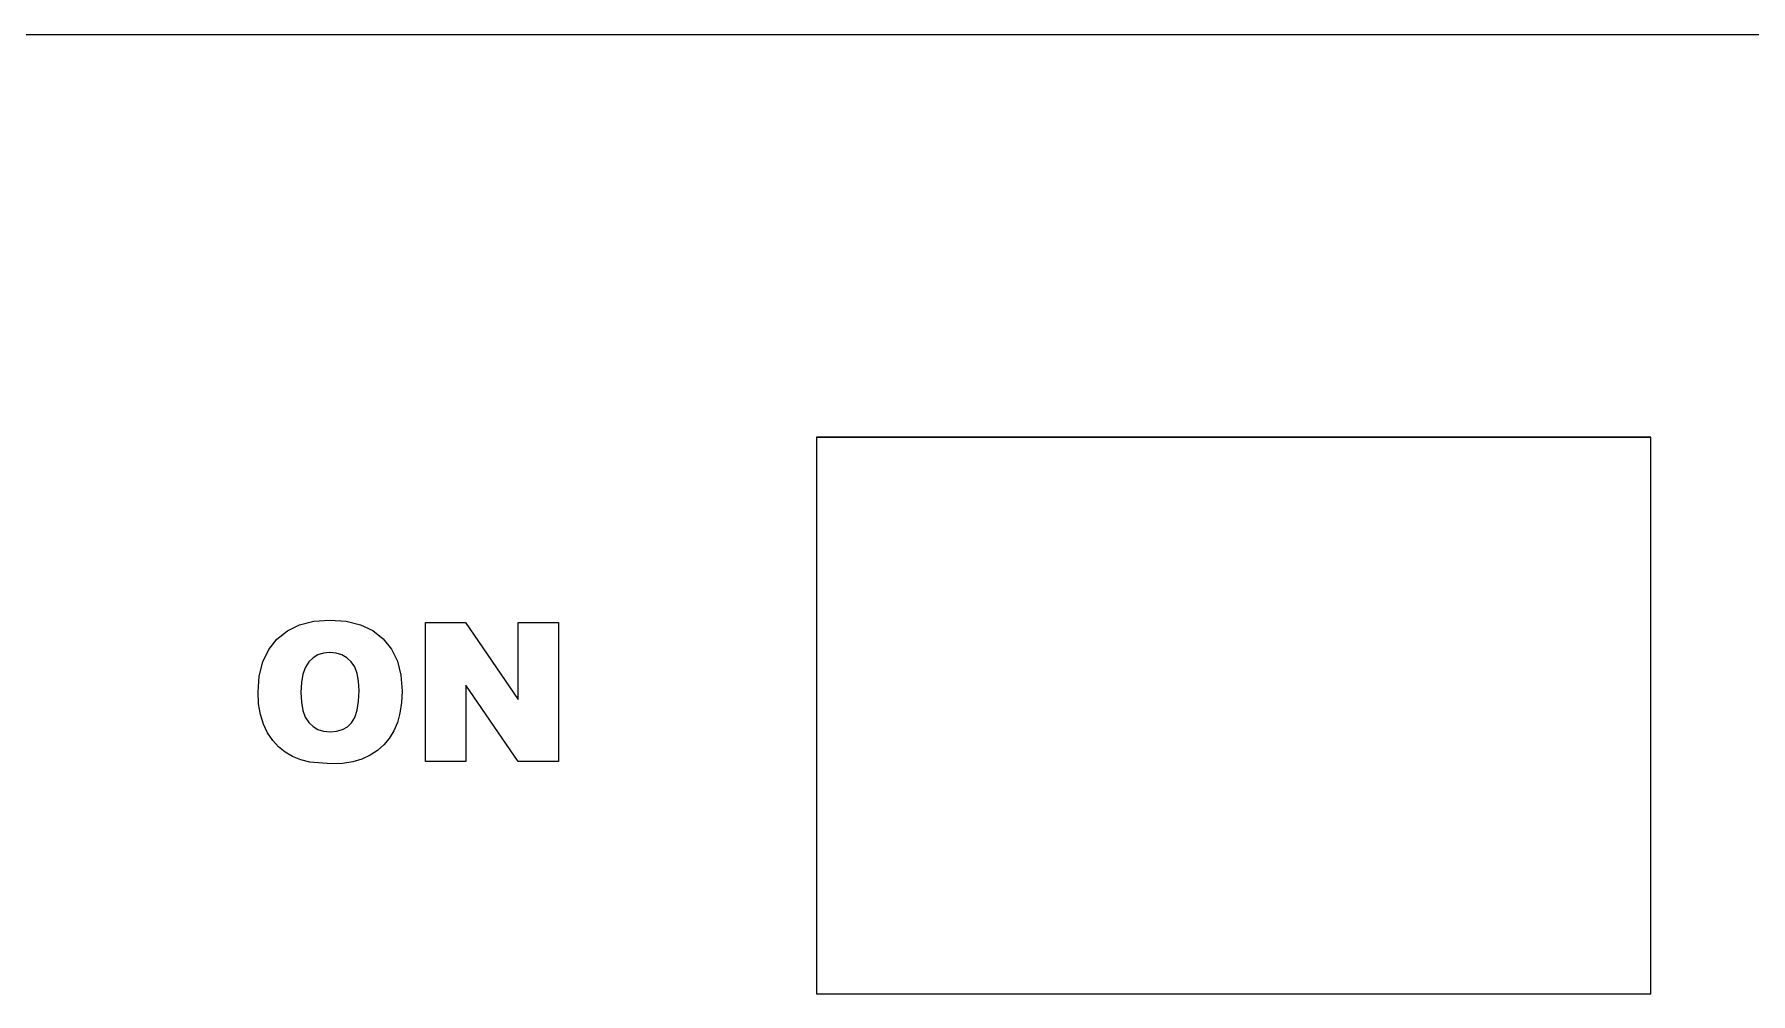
# Model space of a CAD drawing. Header units: metres. Extents: x 0 to 5.2, y 0 to 2.14.
# Drawn here: x 2.843 to 4.385, y 1.28 to 2.142 of the extents above; entities that cross this region are included whole.
import ezdxf

# ---------------------------------------------------------------- set-up
doc = ezdxf.new("R2010")
doc.units = ezdxf.units.M

msp = doc.modelspace()

# ---------------------------------------------------------------- linework, layer by layer
at = {"layer": 'EXTRUDER_SIDE'}
for p, q in [((0, 2.142, 0.0626), (5.204, 2.142, 0.0626)), ((0, 2.142, 0.0001), (5.204, 2.142, 0.0001)), ((3.5455, 1.7801, 0.0626), (3.5455, 1.7801, 0.0001)), ((3.5455, 1.7801, 0.0626), (4.2955, 1.7801, 0.0626)), ((3.5455, 1.7801, 0.0626), (3.5455, 1.2801, 0.0626)), ((3.5455, 1.7801, 0.0001), (3.5455, 1.2801, 0.0001)), ((4.2955, 1.7801, 0.0001), (3.5455, 1.7801, 0.0001)), ((4.2955, 1.2801, 0.0626), (4.2955, 1.7801, 0.0626)), ((4.2955, 1.7801, 0.0626), (4.2955, 1.7801, 0.0001)), ((4.2955, 1.2801, 0.0001), (4.2955, 1.7801, 0.0001)), ((3.5455, 1.2801, 0.0626), (4.2955, 1.2801, 0.0626)), ((3.5455, 1.2801, 0.0626), (3.5455, 1.2801, 0.0001)), ((3.5455, 1.2801, 0.0001), (4.2955, 1.2801, 0.0001)), ((4.2955, 1.2801, 0.0626), (4.2955, 1.2801, 0.0001))]:
    msp.add_line(p, q, dxfattribs=at)
at = {"layer": 'ON'}
for p, q in [((3.0606, 1.5987, 0.0626), (3.07, 1.6061, 0.0626)), ((3.0606, 1.5987, 0.0946), (3.07, 1.6061, 0.0946)), ((3.07, 1.6061, 0.0626), (3.081, 1.6115, 0.0626)), ((3.07, 1.6061, 0.0946), (3.081, 1.6115, 0.0946)), ((3.07, 1.6061, 0.0626), (3.07, 1.6061, 0.0946)), ((3.081, 1.6115, 0.0626), (3.0937, 1.6147, 0.0626)), ((3.081, 1.6115, 0.0946), (3.0937, 1.6147, 0.0946)), ((3.081, 1.6115, 0.0626), (3.081, 1.6115, 0.0946)), ((3.0937, 1.6147, 0.0626), (3.1081, 1.6157, 0.0626)), ((3.0937, 1.6147, 0.0946), (3.1081, 1.6157, 0.0946)), ((3.0937, 1.6147, 0.0626), (3.0937, 1.6147, 0.0946)), ((3.1081, 1.6157, 0.0626), (3.1228, 1.6147, 0.0626)), ((3.1081, 1.6157, 0.0946), (3.1228, 1.6147, 0.0946)), ((3.1081, 1.6157, 0.0626), (3.1081, 1.6157, 0.0946)), ((3.1228, 1.6147, 0.0626), (3.1357, 1.6115, 0.0626)), ((3.1228, 1.6147, 0.0946), (3.1357, 1.6115, 0.0946)), ((3.1228, 1.6147, 0.0626), (3.1228, 1.6147, 0.0946)), ((3.1357, 1.6115, 0.0626), (3.1469, 1.6063, 0.0626)), ((3.1357, 1.6115, 0.0946), (3.1469, 1.6063, 0.0946)), ((3.1357, 1.6115, 0.0626), (3.1357, 1.6115, 0.0946)), ((3.1469, 1.6063, 0.0626), (3.1562, 1.599, 0.0626)), ((3.1469, 1.6063, 0.0946), (3.1562, 1.599, 0.0946)), ((3.1469, 1.6063, 0.0626), (3.1469, 1.6063, 0.0946)), ((3.1941, 1.6136, 0.0626), (3.2302, 1.6136, 0.0626)), ((3.1941, 1.4886, 0.0626), (3.1941, 1.6136, 0.0626)), ((3.1941, 1.6136, 0.0946), (3.2302, 1.6136, 0.0946)), ((3.1941, 1.4886, 0.0946), (3.1941, 1.6136, 0.0946)), ((3.1941, 1.6136, 0.0626), (3.1941, 1.6136, 0.0946)), ((3.2302, 1.6136, 0.0626), (3.2773, 1.5444, 0.0626)), ((3.2302, 1.6136, 0.0946), (3.2773, 1.5444, 0.0946)), ((3.2302, 1.6136, 0.0626), (3.2302, 1.6136, 0.0946)), ((3.2773, 1.5444, 0.0626), (3.2773, 1.6136, 0.0626)), ((3.2773, 1.6136, 0.0626), (3.3137, 1.6136, 0.0626)), ((3.2773, 1.5444, 0.0946), (3.2773, 1.6136, 0.0946)), ((3.2773, 1.6136, 0.0946), (3.3137, 1.6136, 0.0946)), ((3.2773, 1.6136, 0.0626), (3.2773, 1.6136, 0.0946)), ((3.3137, 1.6136, 0.0626), (3.3137, 1.4886, 0.0626)), ((3.3137, 1.6136, 0.0946), (3.3137, 1.4886, 0.0946)), ((3.3137, 1.6136, 0.0626), (3.3137, 1.6136, 0.0946)), ((3.0478, 1.5782, 0.0626), (3.0532, 1.5893, 0.0626)), ((3.0478, 1.5782, 0.0946), (3.0532, 1.5893, 0.0946)), ((3.0532, 1.5893, 0.0626), (3.0606, 1.5987, 0.0626)), ((3.0532, 1.5893, 0.0946), (3.0606, 1.5987, 0.0946)), ((3.0532, 1.5893, 0.0626), (3.0532, 1.5893, 0.0946)), ((3.0606, 1.5987, 0.0626), (3.0606, 1.5987, 0.0946)), ((3.1562, 1.599, 0.0626), (3.1636, 1.5897, 0.0626)), ((3.1562, 1.599, 0.0946), (3.1636, 1.5897, 0.0946)), ((3.1562, 1.599, 0.0626), (3.1562, 1.599, 0.0946)), ((3.1636, 1.5897, 0.0626), (3.1689, 1.5789, 0.0626)), ((3.1636, 1.5897, 0.0946), (3.1689, 1.5789, 0.0946)), ((3.1636, 1.5897, 0.0626), (3.1636, 1.5897, 0.0946)), ((3.0446, 1.5655, 0.0626), (3.0478, 1.5782, 0.0626)), ((3.0446, 1.5655, 0.0946), (3.0478, 1.5782, 0.0946)), ((3.0478, 1.5782, 0.0626), (3.0478, 1.5782, 0.0946)), ((3.0893, 1.5782, 0.0626), (3.0862, 1.5734, 0.0626)), ((3.0893, 1.5782, 0.0946), (3.0862, 1.5734, 0.0946)), ((3.0931, 1.5818, 0.0626), (3.0893, 1.5782, 0.0626)), ((3.0931, 1.5818, 0.0946), (3.0893, 1.5782, 0.0946)), ((3.0893, 1.5782, 0.0626), (3.0893, 1.5782, 0.0946)), ((3.0975, 1.5844, 0.0626), (3.0931, 1.5818, 0.0626)), ((3.0975, 1.5844, 0.0946), (3.0931, 1.5818, 0.0946)), ((3.0931, 1.5818, 0.0626), (3.0931, 1.5818, 0.0946)), ((3.1025, 1.586, 0.0626), (3.0975, 1.5844, 0.0626)), ((3.1025, 1.586, 0.0946), (3.0975, 1.5844, 0.0946)), ((3.0975, 1.5844, 0.0626), (3.0975, 1.5844, 0.0946)), ((3.108, 1.5865, 0.0626), (3.1025, 1.586, 0.0626)), ((3.108, 1.5865, 0.0946), (3.1025, 1.586, 0.0946)), ((3.1025, 1.586, 0.0626), (3.1025, 1.586, 0.0946)), ((3.1138, 1.586, 0.0626), (3.108, 1.5865, 0.0626)), ((3.1138, 1.586, 0.0946), (3.108, 1.5865, 0.0946)), ((3.108, 1.5865, 0.0626), (3.108, 1.5865, 0.0946)), ((3.1189, 1.5844, 0.0626), (3.1138, 1.586, 0.0626)), ((3.1189, 1.5844, 0.0946), (3.1138, 1.586, 0.0946)), ((3.1138, 1.586, 0.0626), (3.1138, 1.586, 0.0946)), ((3.1235, 1.5819, 0.0626), (3.1189, 1.5844, 0.0626)), ((3.1235, 1.5819, 0.0946), (3.1189, 1.5844, 0.0946)), ((3.1189, 1.5844, 0.0626), (3.1189, 1.5844, 0.0946)), ((3.1273, 1.5783, 0.0626), (3.1235, 1.5819, 0.0626)), ((3.1273, 1.5783, 0.0946), (3.1235, 1.5819, 0.0946)), ((3.1235, 1.5819, 0.0626), (3.1235, 1.5819, 0.0946)), ((3.1305, 1.5737, 0.0626), (3.1273, 1.5783, 0.0626)), ((3.1305, 1.5737, 0.0946), (3.1273, 1.5783, 0.0946)), ((3.1273, 1.5783, 0.0626), (3.1273, 1.5783, 0.0946)), ((3.1327, 1.5678, 0.0626), (3.1305, 1.5737, 0.0626)), ((3.1327, 1.5678, 0.0946), (3.1305, 1.5737, 0.0946)), ((3.1305, 1.5737, 0.0626), (3.1305, 1.5737, 0.0946)), ((3.1689, 1.5789, 0.0626), (3.172, 1.5663, 0.0626)), ((3.1689, 1.5789, 0.0946), (3.172, 1.5663, 0.0946)), ((3.1689, 1.5789, 0.0626), (3.1689, 1.5789, 0.0946)), ((3.0436, 1.551, 0.0626), (3.0446, 1.5655, 0.0626)), ((3.0436, 1.551, 0.0946), (3.0446, 1.5655, 0.0946)), ((3.0446, 1.5655, 0.0626), (3.0446, 1.5655, 0.0946)), ((3.0826, 1.5597, 0.0626), (3.0822, 1.5508, 0.0626)), ((3.0826, 1.5597, 0.0946), (3.0822, 1.5508, 0.0946)), ((3.084, 1.5672, 0.0626), (3.0826, 1.5597, 0.0626)), ((3.084, 1.5672, 0.0946), (3.0826, 1.5597, 0.0946)), ((3.0826, 1.5597, 0.0626), (3.0826, 1.5597, 0.0946)), ((3.0862, 1.5734, 0.0626), (3.084, 1.5672, 0.0626)), ((3.0862, 1.5734, 0.0946), (3.084, 1.5672, 0.0946)), ((3.084, 1.5672, 0.0626), (3.084, 1.5672, 0.0946)), ((3.0862, 1.5734, 0.0626), (3.0862, 1.5734, 0.0946)), ((3.134, 1.5608, 0.0626), (3.1327, 1.5678, 0.0626)), ((3.134, 1.5608, 0.0946), (3.1327, 1.5678, 0.0946)), ((3.1327, 1.5678, 0.0626), (3.1327, 1.5678, 0.0946)), ((3.1345, 1.5525, 0.0626), (3.134, 1.5608, 0.0626)), ((3.1345, 1.5525, 0.0946), (3.134, 1.5608, 0.0946)), ((3.134, 1.5608, 0.0626), (3.134, 1.5608, 0.0946)), ((3.172, 1.5663, 0.0626), (3.1731, 1.552, 0.0626)), ((3.172, 1.5663, 0.0946), (3.1731, 1.552, 0.0946)), ((3.172, 1.5663, 0.0626), (3.172, 1.5663, 0.0946)), ((3.0441, 1.5405, 0.0626), (3.0436, 1.551, 0.0626)), ((3.0441, 1.5405, 0.0946), (3.0436, 1.551, 0.0946)), ((3.0436, 1.551, 0.0626), (3.0436, 1.551, 0.0946)), ((3.0822, 1.5508, 0.0626), (3.0826, 1.542, 0.0626)), ((3.0822, 1.5508, 0.0946), (3.0826, 1.542, 0.0946)), ((3.0822, 1.5508, 0.0626), (3.0822, 1.5508, 0.0946)), ((3.1328, 1.5348, 0.0626), (3.134, 1.5429, 0.0626)), ((3.1328, 1.5348, 0.0946), (3.134, 1.5429, 0.0946)), ((3.134, 1.5429, 0.0626), (3.1345, 1.5525, 0.0626)), ((3.134, 1.5429, 0.0946), (3.1345, 1.5525, 0.0946)), ((3.134, 1.5429, 0.0626), (3.134, 1.5429, 0.0946)), ((3.1345, 1.5525, 0.0626), (3.1345, 1.5525, 0.0946)), ((3.1731, 1.552, 0.0626), (3.1726, 1.5416, 0.0626)), ((3.1731, 1.552, 0.0946), (3.1726, 1.5416, 0.0946)), ((3.1731, 1.552, 0.0626), (3.1731, 1.552, 0.0946)), ((3.2773, 1.4886, 0.0626), (3.2305, 1.5572, 0.0626)), ((3.2305, 1.5572, 0.0626), (3.2305, 1.4886, 0.0626)), ((3.2773, 1.4886, 0.0946), (3.2305, 1.5572, 0.0946)), ((3.2305, 1.5572, 0.0946), (3.2305, 1.4886, 0.0946)), ((3.2305, 1.5572, 0.0626), (3.2305, 1.5572, 0.0946)), ((3.2773, 1.5444, 0.0626), (3.2773, 1.5444, 0.0946)), ((3.0457, 1.5309, 0.0626), (3.0441, 1.5405, 0.0626)), ((3.0457, 1.5309, 0.0946), (3.0441, 1.5405, 0.0946)), ((3.0441, 1.5405, 0.0626), (3.0441, 1.5405, 0.0946)), ((3.0484, 1.5223, 0.0626), (3.0457, 1.5309, 0.0626)), ((3.0484, 1.5223, 0.0946), (3.0457, 1.5309, 0.0946)), ((3.0457, 1.5309, 0.0626), (3.0457, 1.5309, 0.0946)), ((3.0826, 1.542, 0.0626), (3.0839, 1.5346, 0.0626)), ((3.0826, 1.542, 0.0946), (3.0839, 1.5346, 0.0946)), ((3.0826, 1.542, 0.0626), (3.0826, 1.542, 0.0946)), ((3.0839, 1.5346, 0.0626), (3.0861, 1.5284, 0.0626)), ((3.0839, 1.5346, 0.0946), (3.0861, 1.5284, 0.0946)), ((3.0839, 1.5346, 0.0626), (3.0839, 1.5346, 0.0946)), ((3.0861, 1.5284, 0.0626), (3.0892, 1.5236, 0.0626)), ((3.0861, 1.5284, 0.0946), (3.0892, 1.5236, 0.0946)), ((3.0861, 1.5284, 0.0626), (3.0861, 1.5284, 0.0946)), ((3.1276, 1.5235, 0.0626), (3.1306, 1.5283, 0.0626)), ((3.1276, 1.5235, 0.0946), (3.1306, 1.5283, 0.0946)), ((3.1306, 1.5283, 0.0626), (3.1328, 1.5348, 0.0626)), ((3.1306, 1.5283, 0.0946), (3.1328, 1.5348, 0.0946)), ((3.1306, 1.5283, 0.0626), (3.1306, 1.5283, 0.0946)), ((3.1328, 1.5348, 0.0626), (3.1328, 1.5348, 0.0946)), ((3.1712, 1.5321, 0.0626), (3.1689, 1.5236, 0.0626)), ((3.1712, 1.5321, 0.0946), (3.1689, 1.5236, 0.0946)), ((3.1726, 1.5416, 0.0626), (3.1712, 1.5321, 0.0626)), ((3.1726, 1.5416, 0.0946), (3.1712, 1.5321, 0.0946)), ((3.1712, 1.5321, 0.0626), (3.1712, 1.5321, 0.0946)), ((3.1726, 1.5416, 0.0626), (3.1726, 1.5416, 0.0946)), ((3.0522, 1.5145, 0.0626), (3.0484, 1.5223, 0.0626)), ((3.0522, 1.5145, 0.0946), (3.0484, 1.5223, 0.0946)), ((3.0484, 1.5223, 0.0626), (3.0484, 1.5223, 0.0946)), ((3.0568, 1.5077, 0.0626), (3.0522, 1.5145, 0.0626)), ((3.0568, 1.5077, 0.0946), (3.0522, 1.5145, 0.0946)), ((3.0522, 1.5145, 0.0626), (3.0522, 1.5145, 0.0946)), ((3.0892, 1.5236, 0.0626), (3.0931, 1.52, 0.0626)), ((3.0892, 1.5236, 0.0946), (3.0931, 1.52, 0.0946)), ((3.0892, 1.5236, 0.0626), (3.0892, 1.5236, 0.0946)), ((3.0931, 1.52, 0.0626), (3.0975, 1.5174, 0.0626)), ((3.0931, 1.52, 0.0946), (3.0975, 1.5174, 0.0946)), ((3.0931, 1.52, 0.0626), (3.0931, 1.52, 0.0946)), ((3.0975, 1.5174, 0.0626), (3.1026, 1.5159, 0.0626)), ((3.0975, 1.5174, 0.0946), (3.1026, 1.5159, 0.0946)), ((3.0975, 1.5174, 0.0626), (3.0975, 1.5174, 0.0946)), ((3.1026, 1.5159, 0.0626), (3.1084, 1.5154, 0.0626)), ((3.1026, 1.5159, 0.0946), (3.1084, 1.5154, 0.0946)), ((3.1026, 1.5159, 0.0626), (3.1026, 1.5159, 0.0946)), ((3.1084, 1.5154, 0.0626), (3.1142, 1.5159, 0.0626)), ((3.1084, 1.5154, 0.0946), (3.1142, 1.5159, 0.0946)), ((3.1084, 1.5154, 0.0626), (3.1084, 1.5154, 0.0946)), ((3.1142, 1.5159, 0.0626), (3.1194, 1.5174, 0.0626)), ((3.1142, 1.5159, 0.0946), (3.1194, 1.5174, 0.0946)), ((3.1142, 1.5159, 0.0626), (3.1142, 1.5159, 0.0946)), ((3.1194, 1.5174, 0.0626), (3.1239, 1.5199, 0.0626)), ((3.1194, 1.5174, 0.0946), (3.1239, 1.5199, 0.0946)), ((3.1194, 1.5174, 0.0626), (3.1194, 1.5174, 0.0946)), ((3.1239, 1.5199, 0.0626), (3.1276, 1.5235, 0.0626)), ((3.1239, 1.5199, 0.0946), (3.1276, 1.5235, 0.0946)), ((3.1239, 1.5199, 0.0626), (3.1239, 1.5199, 0.0946)), ((3.1276, 1.5235, 0.0626), (3.1276, 1.5235, 0.0946)), ((3.1657, 1.5161, 0.0626), (3.1616, 1.5095, 0.0626)), ((3.1657, 1.5161, 0.0946), (3.1616, 1.5095, 0.0946)), ((3.1689, 1.5236, 0.0626), (3.1657, 1.5161, 0.0626)), ((3.1689, 1.5236, 0.0946), (3.1657, 1.5161, 0.0946)), ((3.1657, 1.5161, 0.0626), (3.1657, 1.5161, 0.0946)), ((3.1689, 1.5236, 0.0626), (3.1689, 1.5236, 0.0946)), ((3.0621, 1.5019, 0.0626), (3.0568, 1.5077, 0.0626)), ((3.0621, 1.5019, 0.0946), (3.0568, 1.5077, 0.0946)), ((3.0568, 1.5077, 0.0626), (3.0568, 1.5077, 0.0946)), ((3.068, 1.4971, 0.0626), (3.0621, 1.5019, 0.0626)), ((3.068, 1.497, 0.0946), (3.0621, 1.5019, 0.0946)), ((3.0621, 1.5019, 0.0626), (3.0621, 1.5019, 0.0946)), ((3.0746, 1.4932, 0.0626), (3.068, 1.4971, 0.0626)), ((3.068, 1.4971, 0.0626), (3.068, 1.497, 0.0946)), ((3.0746, 1.4932, 0.0946), (3.068, 1.497, 0.0946)), ((3.1509, 1.4985, 0.0626), (3.1444, 1.4943, 0.0626)), ((3.1509, 1.4985, 0.0946), (3.1444, 1.4943, 0.0946)), ((3.1567, 1.5036, 0.0626), (3.1509, 1.4985, 0.0626)), ((3.1567, 1.5036, 0.0946), (3.1509, 1.4985, 0.0946)), ((3.1509, 1.4985, 0.0626), (3.1509, 1.4985, 0.0946)), ((3.1616, 1.5095, 0.0626), (3.1567, 1.5036, 0.0626)), ((3.1616, 1.5095, 0.0946), (3.1567, 1.5036, 0.0946)), ((3.1567, 1.5036, 0.0626), (3.1567, 1.5036, 0.0946)), ((3.1616, 1.5095, 0.0626), (3.1616, 1.5095, 0.0946)), ((3.082, 1.4902, 0.0626), (3.0746, 1.4932, 0.0626)), ((3.082, 1.4902, 0.0946), (3.0746, 1.4932, 0.0946)), ((3.0746, 1.4932, 0.0626), (3.0746, 1.4932, 0.0946)), ((3.0903, 1.4881, 0.0626), (3.082, 1.4902, 0.0626)), ((3.0903, 1.4881, 0.0946), (3.082, 1.4902, 0.0946)), ((3.082, 1.4902, 0.0626), (3.082, 1.4902, 0.0946)), ((3.1096, 1.4865, 0.0626), (3.0903, 1.4881, 0.0626)), ((3.1096, 1.4865, 0.0946), (3.0903, 1.4881, 0.0946)), ((3.0903, 1.4881, 0.0626), (3.0903, 1.4881, 0.0946)), ((3.1196, 1.4869, 0.0626), (3.1096, 1.4865, 0.0626)), ((3.1196, 1.4869, 0.0946), (3.1096, 1.4865, 0.0946)), ((3.1096, 1.4865, 0.0626), (3.1096, 1.4865, 0.0946)), ((3.1287, 1.4884, 0.0626), (3.1196, 1.4869, 0.0626)), ((3.1287, 1.4884, 0.0946), (3.1196, 1.4869, 0.0946)), ((3.1196, 1.4869, 0.0626), (3.1196, 1.4869, 0.0946)), ((3.137, 1.4908, 0.0626), (3.1287, 1.4884, 0.0626)), ((3.137, 1.4908, 0.0946), (3.1287, 1.4884, 0.0946)), ((3.1287, 1.4884, 0.0626), (3.1287, 1.4884, 0.0946)), ((3.1444, 1.4943, 0.0626), (3.137, 1.4908, 0.0626)), ((3.1444, 1.4943, 0.0946), (3.137, 1.4908, 0.0946)), ((3.137, 1.4908, 0.0626), (3.137, 1.4908, 0.0946)), ((3.1444, 1.4943, 0.0626), (3.1444, 1.4943, 0.0946)), ((3.2305, 1.4886, 0.0626), (3.1941, 1.4886, 0.0626)), ((3.2305, 1.4886, 0.0946), (3.1941, 1.4886, 0.0946)), ((3.1941, 1.4886, 0.0626), (3.1941, 1.4886, 0.0946)), ((3.2305, 1.4886, 0.0626), (3.2305, 1.4886, 0.0946)), ((3.3137, 1.4886, 0.0626), (3.2773, 1.4886, 0.0626)), ((3.3137, 1.4886, 0.0946), (3.2773, 1.4886, 0.0946)), ((3.2773, 1.4886, 0.0626), (3.2773, 1.4886, 0.0946)), ((3.3137, 1.4886, 0.0626), (3.3137, 1.4886, 0.0946))]:
    msp.add_line(p, q, dxfattribs=at)

doc.saveas('drawing.dxf')
